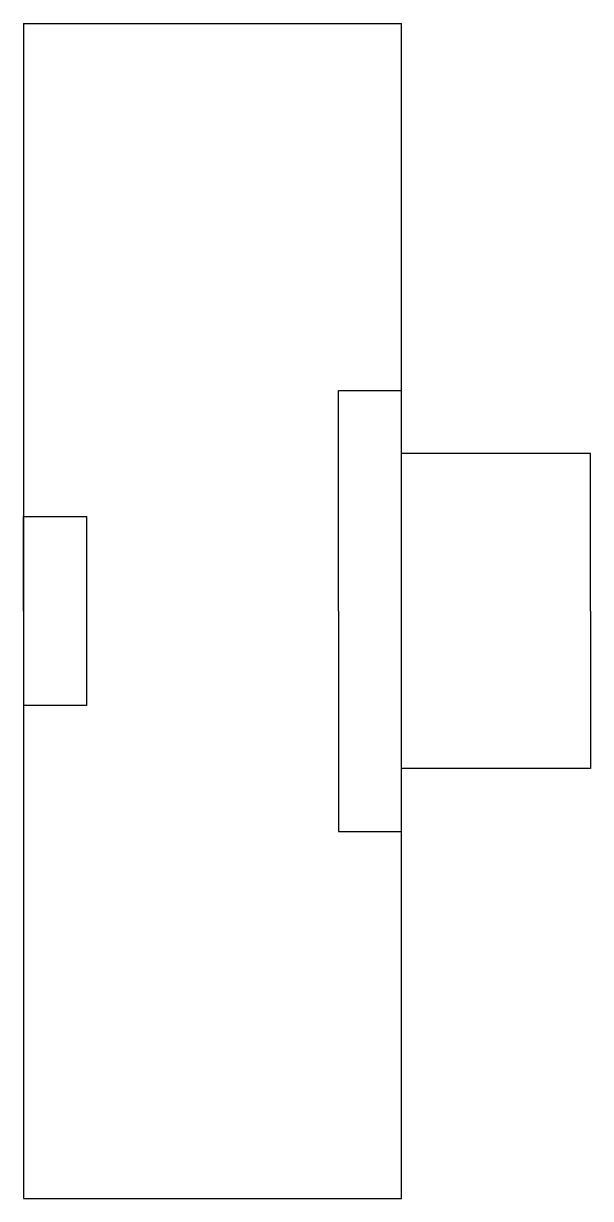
# Model space of a CAD drawing. Header units: millimetres. Extents: x 2.47 to 9.69, y -12.35 to -5.85.
# Drawn here: x 8.79 to 9.69, y -10.367 to -8.502 of the extents above.
import ezdxf

# ---------------------------------------------------------------- set-up
doc = ezdxf.new("R2010")
doc.units = ezdxf.units.MM

msp = doc.modelspace()

# ---------------------------------------------------------------- linework, layer by layer
for p, q in [((8.79, -8.5018, 0.5), (8.79, -10.3668, 0.5)), ((8.79, -8.5018, 0.5), (9.39, -8.5018, 0.5)), ((9.39, -10.3668, 0.5), (9.39, -8.5018, 0.5)), ((9.29, -9.4343, 0.5), (9.29, -9.0843, 0.5)), ((9.29, -9.0843, 0.5), (9.39, -9.0843, 0.5)), ((9.69, -9.1843, 0.5), (9.39, -9.1843, 0.5)), ((9.69, -9.4343, 0.5), (9.69, -9.1843, 0.5)), ((8.79, -9.4343, 0.5), (8.79, -9.2843, 0.5)), ((8.79, -9.2843, 0.5), (8.89, -9.2843, 0.5)), ((8.89, -9.2843, 0.5), (8.89, -9.5843, 0.5)), ((9.29, -9.4343, 0.5), (9.29, -9.7843, 0.5)), ((9.69, -9.4343, 0.5), (9.69, -9.6843, 0.5)), ((8.89, -9.5843, 0.5), (8.79, -9.5843, 0.5)), ((9.69, -9.6843, 0.5), (9.39, -9.6843, 0.5)), ((9.29, -9.7843, 0.5), (9.39, -9.7843, 0.5)), ((8.79, -10.3668, 0.5), (9.39, -10.3668, 0.5))]:
    msp.add_line(p, q)

doc.saveas('drawing.dxf')
